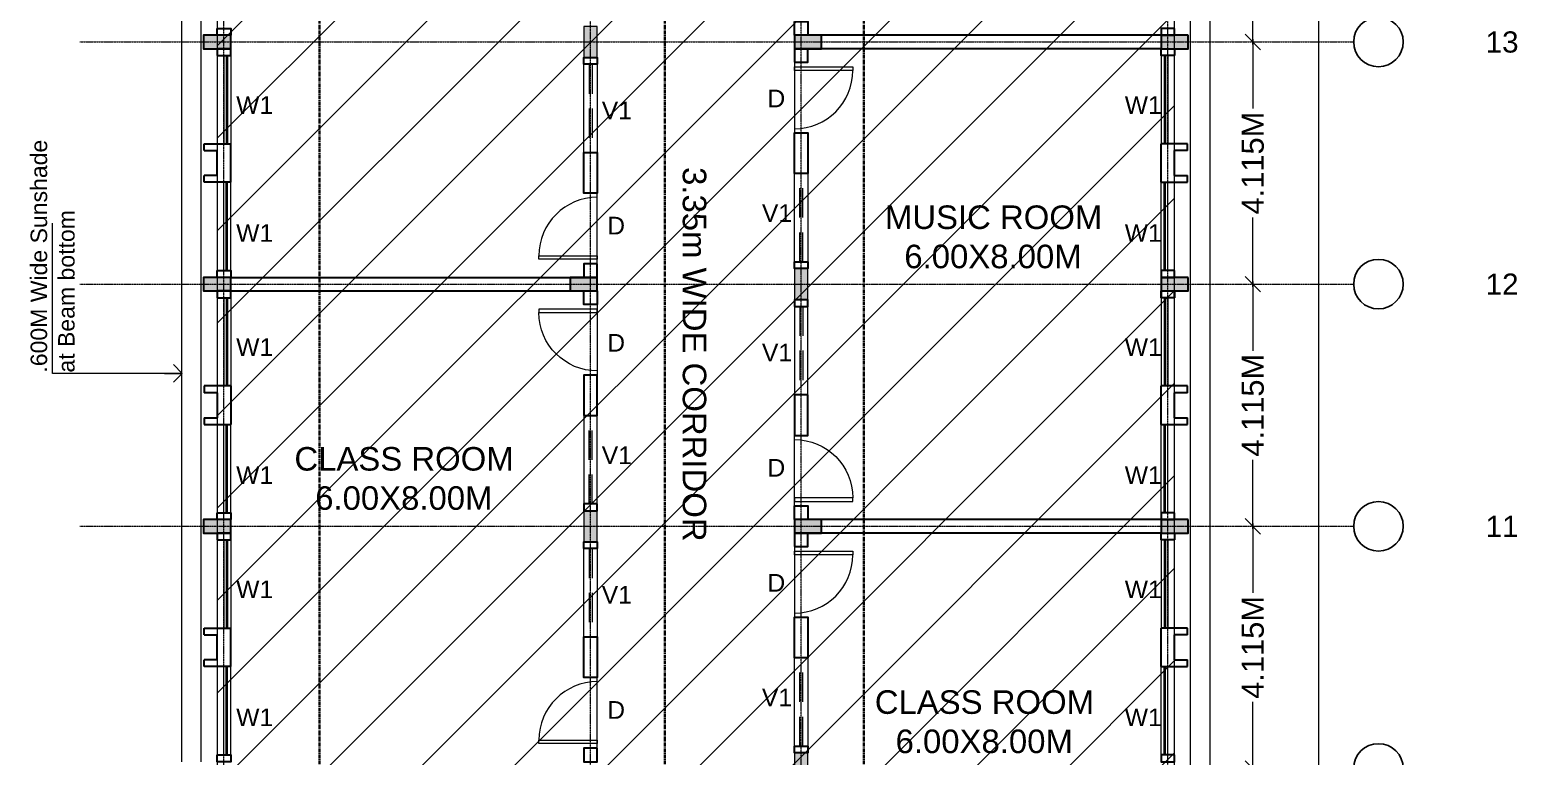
# Model space of a CAD drawing. Header units: metres. Extents: x 1545540 to 2027037, y 435419 to 693806.
# Drawn here: x 1627414 to 1652692, y 543479 to 555824 of the extents above; entities that cross this region are included whole.
import ezdxf

# ---------------------------------------------------------------- set-up
doc = ezdxf.new("R2010")
doc.units = ezdxf.units.M
doc.header["$LTSCALE"] = 1000
doc.header["$PDMODE"] = 35
doc.linetypes.add('CENTER', pattern=[2, 1.25, -0.25, 0.25, -0.25])
doc.linetypes.add('DASHED', pattern=[0.75, 0.5, -0.25])
doc.layers.get('Defpoints').update_dxf_attribs({"lineweight": 18})
for name, color, linetype, lineweight in [('- WALL', 7, 'Continuous', 30), ('Col-Hatch', 9, 'Continuous', 13), ('coloum hatch', 254, 'Continuous', 9), ('Column', 252, 'Continuous', 30), ('dimension', 6, 'Continuous', 13), ('Door', 54, 'Continuous', 13), ('grid', 21, 'CENTER', 15), ('gride dimen', 3, 'Continuous', 13), ('Hatch', 8, 'Continuous', 13), ('Hidden', 1, 'DASHED', 18), ('Section Line', 135, 'CENTER', 35), ('Text-1', 240, 'Continuous', 15), ('Text-Grid', 1, 'Continuous', 25), ('Ventilator', 6, 'DASHED', 18), ('Wall', 7, 'Continuous', 30), ('Window', 150, 'Continuous', 15), ('Window-Wall', 7, 'Continuous', 18)]:
    doc.layers.add(name, color=color, linetype=linetype, lineweight=lineweight)
doc.layers.add('text', color=7, linetype='Continuous')
doc.styles.add('dim-stylus bt', font='arial.ttf')
doc.styles.add('L120', font='simplex.shx', dxfattribs={"height": 1})
doc.dimstyles.new('1      100 (big)', dxfattribs={"dimscale": 75, "dimtxt": 5, "dimasz": 3.5, "dimexe": 1.5, "dimexo": 2, "dimgap": 1, "dimtad": 0, "dimdec": 3, "dimlfac": 0.001, "dimzin": 0, "dimdsep": 46, "dimtxsty": 'dim-stylus bt', "dimblk": 'OBLIQUE', "dimcen": 0, "dimdle": 0.6, "dimclrd": 256, "dimclre": 7, "dimclrt": 256, "dimadec": 0, "dimazin": 0, "dimtfac": 0.7, "dimtdec": 3, "dimtofl": 0, "dimtmove": 1, "dimatfit": 3, "dimldrblk": 'OPEN90', "dimfxl": 0, "dimtolj": 1, "dimtzin": 0, "dimlwd": 15, "dimlwe": 15, "dimarcsym": 0})

# ---------------------------------------------------------------- blocks, each defined once
blk = doc.blocks.new('_Oblique')
at = {"color": 0, "linetype": 'ByBlock', "lineweight": -2}
blk.add_line((-0.5, -0.5), (0.5, 0.5), dxfattribs=at)
blk = doc.blocks.new('*D241')
at = {"layer": 'Defpoints', "color": 0, "ltscale": 50, "transparency": 16777216}
for p in [(1648199, 547386), (1648199, 547386), (1648199, 543271)]:
    blk.add_point(p, dxfattribs=at)
at = {"layer": 'gride dimen', "color": 7, "lineweight": 15, "ltscale": 50, "transparency": 16777216}
for p, q in [((1648049, 547386), (1648086, 547386)), ((1648049, 543271), (1648086, 543271))]:
    blk.add_line(p, q, dxfattribs=at)
at = {"layer": 'gride dimen', "lineweight": 15, "ltscale": 50, "transparency": 16777216}
for p, q in [((1648199, 547431), (1648199, 546254)), ((1648199, 543226), (1648199, 544403))]:
    blk.add_line(p, q, dxfattribs=at)
at = {"layer": 'gride dimen', "lineweight": 15, "ltscale": 50, "transparency": 16777216, "xscale": 262.5, "yscale": 262.5, "zscale": 262.5}
for p, rotation in [((1648199, 547386), 90), ((1648199, 543271), 270)]:
    blk.add_blockref('_Oblique', p, dxfattribs=dict(at, rotation=rotation))
at = {"layer": 'gride dimen', "ltscale": 50, "transparency": 16777216, "insert": (1648199, 545328), "char_height": 375, "attachment_point": 5, "rotation": 90, "style": 'dim-stylus bt'}
blk.add_mtext('\\A1;4.115M', dxfattribs=at)
blk = doc.blocks.new('_Open90')
at = {"color": 0, "linetype": 'ByBlock', "lineweight": -2}
for p, q in [((0, 0), (-1, 0)), ((-0.5, 0.5), (0, 0)), ((0, 0), (-0.5, -0.5))]:
    blk.add_line(p, q, dxfattribs=at)
blk = doc.blocks.new('*D242')
at = {"layer": 'Defpoints', "color": 0, "ltscale": 50, "transparency": 16777216}
for p in [(1648199, 551501), (1648199, 551501), (1648199, 547386)]:
    blk.add_point(p, dxfattribs=at)
at = {"layer": 'gride dimen', "color": 7, "lineweight": 15, "ltscale": 50, "transparency": 16777216}
for p, q in [((1648049, 551501), (1648086, 551501)), ((1648049, 547386), (1648086, 547386))]:
    blk.add_line(p, q, dxfattribs=at)
at = {"layer": 'gride dimen', "lineweight": 15, "ltscale": 50, "transparency": 16777216}
for p, q in [((1648199, 551546), (1648199, 550369)), ((1648199, 547341), (1648199, 548518))]:
    blk.add_line(p, q, dxfattribs=at)
at = {"layer": 'gride dimen', "lineweight": 15, "ltscale": 50, "transparency": 16777216, "xscale": 262.5, "yscale": 262.5, "zscale": 262.5}
for p, rotation in [((1648199, 551501), 90), ((1648199, 547386), 270)]:
    blk.add_blockref('_Oblique', p, dxfattribs=dict(at, rotation=rotation))
at = {"layer": 'gride dimen', "ltscale": 50, "transparency": 16777216, "insert": (1648199, 549443), "char_height": 375, "attachment_point": 5, "rotation": 90, "style": 'dim-stylus bt'}
blk.add_mtext('\\A1;4.115M', dxfattribs=at)
blk = doc.blocks.new('*D243')
at = {"layer": 'Defpoints', "color": 0, "ltscale": 50, "transparency": 16777216}
for p in [(1648199, 555616), (1648199, 555616), (1648199, 551501)]:
    blk.add_point(p, dxfattribs=at)
at = {"layer": 'gride dimen', "color": 7, "lineweight": 15, "ltscale": 50, "transparency": 16777216}
for p, q in [((1648049, 555616), (1648086, 555616)), ((1648049, 551501), (1648086, 551501))]:
    blk.add_line(p, q, dxfattribs=at)
at = {"layer": 'gride dimen', "lineweight": 15, "ltscale": 50, "transparency": 16777216}
for p, q in [((1648199, 555661), (1648199, 554484)), ((1648199, 551456), (1648199, 552633))]:
    blk.add_line(p, q, dxfattribs=at)
at = {"layer": 'gride dimen', "lineweight": 15, "ltscale": 50, "transparency": 16777216, "xscale": 262.5, "yscale": 262.5, "zscale": 262.5}
for p, rotation in [((1648199, 555616), 90), ((1648199, 551501), 270)]:
    blk.add_blockref('_Oblique', p, dxfattribs=dict(at, rotation=rotation))
at = {"layer": 'gride dimen', "ltscale": 50, "transparency": 16777216, "insert": (1648199, 553558), "char_height": 375, "attachment_point": 5, "rotation": 90, "style": 'dim-stylus bt'}
blk.add_mtext('\\A1;4.115M', dxfattribs=at)
blk = doc.blocks.new('*D244')
at = {"layer": 'Defpoints', "color": 0, "ltscale": 50, "transparency": 16777216}
for p in [(1648199, 559731), (1648215, 559731), (1648199, 555616)]:
    blk.add_point(p, dxfattribs=at)
at = {"layer": 'gride dimen', "color": 7, "lineweight": 15, "ltscale": 50, "transparency": 16777216}
for p, q in [((1648065, 559731), (1648086, 559731)), ((1648049, 555616), (1648086, 555616))]:
    blk.add_line(p, q, dxfattribs=at)
at = {"layer": 'gride dimen', "lineweight": 15, "ltscale": 50, "transparency": 16777216}
for p, q in [((1648199, 559776), (1648199, 558599)), ((1648199, 555571), (1648199, 556748))]:
    blk.add_line(p, q, dxfattribs=at)
at = {"layer": 'gride dimen', "lineweight": 15, "ltscale": 50, "transparency": 16777216, "xscale": 262.5, "yscale": 262.5, "zscale": 262.5}
for p, rotation in [((1648199, 559731), 90), ((1648199, 555616), 270)]:
    blk.add_blockref('_Oblique', p, dxfattribs=dict(at, rotation=rotation))
at = {"layer": 'gride dimen', "ltscale": 50, "transparency": 16777216, "insert": (1648199, 557673), "char_height": 375, "attachment_point": 5, "rotation": 90, "style": 'dim-stylus bt'}
blk.add_mtext('\\A1;4.115M', dxfattribs=at)
blk = doc.blocks.new('CC')
at = {"layer": 'Col-Hatch', "ltscale": 0.05}
blk.add_hatch(color=256, dxfattribs=at).paths.add_polyline_path([(4078.606, 341.328), (4078.606, 341.098), (4079.066, 341.098), (4079.066, 341.328)])
at = {"layer": 'Column'}
blk.add_lwpolyline([(4078.606, 341.328), (4079.066, 341.328), (4079.066, 341.098), (4078.606, 341.098)], close=True, dxfattribs=at)
blk = doc.blocks.new('*D224')
at = {"layer": 'Defpoints', "color": 0, "ltscale": 50, "transparency": 16777216}
for p in [(1647099, 573721), (1649312, 573721), (1647099, 505851)]:
    blk.add_point(p, dxfattribs=at)
at = {"layer": 'dimension', "color": 7, "lineweight": 15, "ltscale": 50, "transparency": 16777216}
for p, q in [((1647249, 573721), (1649424, 573721)), ((1647249, 505851), (1649424, 505851))]:
    blk.add_line(p, q, dxfattribs=at)
at = {"layer": 'dimension', "lineweight": 15, "ltscale": 50, "transparency": 16777216}
for p, q in [((1649312, 573766), (1649312, 541049)), ((1649312, 505806), (1649312, 538523))]:
    blk.add_line(p, q, dxfattribs=at)
at = {"layer": 'dimension', "lineweight": 15, "ltscale": 50, "transparency": 16777216, "xscale": 300, "yscale": 300, "zscale": 300}
for p, rotation in [((1649312, 573721), 90), ((1649312, 505851), 270)]:
    blk.add_blockref('_Oblique', p, dxfattribs=dict(at, rotation=rotation))
at = {"layer": 'dimension', "ltscale": 50, "transparency": 16777216, "insert": (1649312, 539786), "char_height": 450, "attachment_point": 5, "rotation": 90, "style": 'dim-stylus bt'}
blk.add_mtext('\\A1;67.870M', dxfattribs=at)
blk = doc.blocks.new('DFG')
at = {"layer": 'Col-Hatch', "ltscale": 0.05}
blk.add_hatch(color=256, dxfattribs=at).paths.add_polyline_path([(3557.561, -332.074), (3557.561, -332.304), (3557.031, -332.304), (3557.031, -332.074)])
blk.add_lwpolyline([(3557.561, -332.074), (3557.561, -332.304), (3557.031, -332.304), (3557.031, -332.074), (3557.561, -332.074)], dxfattribs=at)
blk = doc.blocks.new('D1')
at = {"layer": 'Door', "ltscale": 0.05}
blk.add_line((1615726, 654826), (1615726, 656026), dxfattribs=at)
blk.add_lwpolyline([(1615726, 654904), (1614735, 654904), (1614735, 654964), (1615726, 654964), (1615726, 654904)], dxfattribs=at)
blk.add_arc((1615726, 654964), 992, 90, 180, dxfattribs=at)

msp = doc.modelspace()

# ---------------------------------------------------------------- hatches: boundary and pattern name
at = {"layer": 'Hatch', "ltscale": 0.05}
h = msp.add_hatch(dxfattribs=at)
h.set_pattern_fill('ANSI31', color=256, scale=350, style=0)
h.set_pattern_definition([(45, (223261.5, -345748), (-785.7724, 785.7724), [])])
h.paths.add_polyline_path([(1630598.7281, 543155.9931), (1635688.728, 543155.9931), (1635688.728, 535155.9932), (1630598.7281, 535155.9932), (1630598.7281, 509965.9937), (1636828.728, 509965.9937), (1636828.728, 505850.9938), (1646868.7278, 505850.9938), (1646868.7278, 563960.9927), (1642904, 563960.9927), (1642904.2274, 564010), (1642904.2274, 566660.9926), (1644448.7279, 566660.9926), (1644448.7279, 573120.9925), (1640408.7279, 573120.9925), (1640408.728, 569020.9926), (1637058.728, 569020.9925), (1637058.728, 573120.9925), (1633018.7281, 573120.9925), (1633018.7281, 566660.9926), (1634563.2281, 566660.9926), (1634563.2281, 563960.9927), (1630598.7281, 563960.9927)])

# ---------------------------------------------------------------- linework, layer by layer
at = {"layer": '- WALL', "ltscale": 0.05}
for p, q in [((1646638.7278, 555730.9928), (1640638.7279, 555730.9928)), ((1646638.7278, 555500.9928), (1640638.7279, 555500.9928)), ((1646638.7278, 547500.993), (1640638.7279, 547500.993)), ((1646638.7278, 547270.993), (1640638.7279, 547270.993))]:
    msp.add_line(p, q, dxfattribs=at)
at = {"layer": '- WALL'}
for p, q in [((1630378.7281, 553770.9929), (1630378.7281, 553885.9929)), ((1630378.7281, 553885.9929), (1630828.7281, 553885.9929)), ((1630828.7281, 553230.9929), (1630828.7281, 553885.9929)), ((1646638.7278, 553230.9929), (1646638.7278, 553885.9929)), ((1647088.7278, 553885.9929), (1646638.7278, 553885.9929)), ((1647088.7278, 553770.9929), (1647088.7278, 553885.9929)), ((1630378.7281, 553770.9929), (1630598.7281, 553770.9929)), ((1630598.7281, 553345.9929), (1630598.7281, 553770.9929)), ((1646868.7278, 553345.9929), (1646868.7278, 553770.9929)), ((1647088.7278, 553770.9929), (1646868.7278, 553770.9929)), ((1630378.7281, 553230.9929), (1630378.7281, 553345.9929)), ((1630598.7281, 553345.9929), (1630378.7281, 553345.9929)), ((1646868.7278, 553345.9929), (1647088.7278, 553345.9929)), ((1647088.7278, 553230.9929), (1647088.7278, 553345.9929)), ((1630828.7281, 553230.9929), (1630378.7281, 553230.9929)), ((1646638.7278, 553230.9929), (1647088.7278, 553230.9929)), ((1630828.7281, 551615.9929), (1636828.728, 551615.9929)), ((1630828.7281, 551385.9929), (1636828.728, 551385.9929)), ((1646638.7278, 551385.9929), (1646638.7278, 551270.9929)), ((1646868.7278, 551270.9929), (1646868.7278, 551385.9929)), ((1630378.7281, 549770.993), (1630378.7281, 549655.993)), ((1630828.7281, 549770.993), (1630378.7281, 549770.993)), ((1630598.7281, 549655.993), (1630378.7281, 549655.993)), ((1630598.7281, 549655.993), (1630598.7281, 549230.993)), ((1630828.7281, 549770.993), (1630828.7281, 549115.993)), ((1646638.7278, 549115.993), (1646638.7278, 549770.993)), ((1647088.7278, 549770.993), (1646638.7278, 549770.993)), ((1646868.7278, 549230.993), (1646868.7278, 549655.993)), ((1647088.7278, 549655.993), (1646868.7278, 549655.993)), ((1647088.7278, 549655.993), (1647088.7278, 549770.993)), ((1630378.7281, 549230.993), (1630378.7281, 549115.993)), ((1630378.7281, 549230.993), (1630598.7281, 549230.993)), ((1630378.7281, 549115.993), (1630828.7281, 549115.993)), ((1646638.7278, 549115.993), (1647088.7278, 549115.993)), ((1646868.7278, 549230.993), (1647088.7278, 549230.993)), ((1647088.7278, 549115.993), (1647088.7278, 549230.993)), ((1630378.7281, 545540.993), (1630378.7281, 545655.993)), ((1630378.7281, 545655.993), (1630828.7281, 545655.993)), ((1630378.7281, 545540.993), (1630598.7281, 545540.993)), ((1630598.7281, 545115.993), (1630598.7281, 545540.993)), ((1630828.7281, 545000.993), (1630828.7281, 545655.993)), ((1646638.7278, 545000.993), (1646638.7278, 545655.993)), ((1647088.7278, 545655.993), (1646638.7278, 545655.993)), ((1646868.7278, 545115.993), (1646868.7278, 545540.993)), ((1647088.7278, 545540.993), (1646868.7278, 545540.993)), ((1647088.7278, 545540.993), (1647088.7278, 545655.993)), ((1630378.7281, 545000.993), (1630378.7281, 545115.993)), ((1630598.7281, 545115.993), (1630378.7281, 545115.993)), ((1630828.7281, 545000.993), (1630378.7281, 545000.993)), ((1646638.7278, 545000.993), (1647088.7278, 545000.993)), ((1646868.7278, 545115.993), (1647088.7278, 545115.993)), ((1647088.7278, 545000.993), (1647088.7278, 545115.993))]:
    msp.add_line(p, q, dxfattribs=at)
for points in [[(1640408.7278, 555960.9927), (1640638.7278, 555960.9927), (1640638.7278, 555730.9927), (1640408.7278, 555730.9927)], [(1630598.7281, 555845.9928), (1630828.7281, 555845.9928), (1630828.7281, 555730.9928), (1630598.7281, 555730.9928)], [(1646868.7278, 555845.9928), (1646638.7278, 555845.9928), (1646638.7278, 555730.9928), (1646868.7278, 555730.9928)], [(1630598.7281, 555385.9929), (1630828.7281, 555385.9929), (1630828.7281, 555500.9928), (1630598.7281, 555500.9928)], [(1640408.7278, 555270.993), (1640638.7278, 555270.993), (1640638.7278, 555500.993), (1640408.7278, 555500.993)], [(1646868.7278, 555385.9928), (1646638.7278, 555385.9928), (1646638.7278, 555500.9928), (1646868.7278, 555500.9928)], [(1637058.7282, 555235.9927), (1636828.728, 555235.9927), (1636828.728, 555350.9928), (1637058.7282, 555350.9928)], [(1640638.7279, 553380.993), (1640408.7279, 553380.993), (1640408.7279, 554070.9931), (1640638.7279, 554070.9931)], [(1636828.728, 553735.9927), (1637058.728, 553735.9927), (1637058.728, 553045.9927), (1636828.728, 553045.9927)], [(1637058.7281, 551845.9927), (1636828.7281, 551845.9927), (1636828.7281, 551615.9927), (1637058.7281, 551615.9927)], [(1640408.7278, 551880.993), (1640638.7279, 551880.993), (1640638.7279, 551765.9929), (1640408.7278, 551765.9929)], [(1630598.7281, 551730.9929), (1630828.7281, 551730.9929), (1630828.7281, 551615.9929), (1630598.7281, 551615.9929)], [(1646868.7278, 551730.9929), (1646638.7278, 551730.9929), (1646638.7278, 551615.9929), (1646868.7278, 551615.9929)], [(1630598.7281, 551270.9929), (1630828.7281, 551270.9929), (1630828.7281, 551385.9929), (1630598.7281, 551385.9929)], [(1637058.7281, 551155.9931), (1636828.7281, 551155.9931), (1636828.7281, 551385.9931), (1637058.7281, 551385.9931)], [(1646868.7278, 551270.9929), (1646638.7278, 551270.9929), (1646638.7278, 551385.9929), (1646868.7278, 551385.9929)], [(1640408.7278, 551120.9928), (1640638.7279, 551120.9928), (1640638.7279, 551235.9929), (1640408.7278, 551235.9929)], [(1636828.7281, 549265.9932), (1637058.7281, 549265.9932), (1637058.7281, 549955.993), (1636828.7281, 549955.993)], [(1640638.7279, 549620.9928), (1640408.7279, 549620.9928), (1640408.7279, 548930.9928), (1640638.7279, 548930.9928)], [(1630598.7281, 547615.993), (1630828.7281, 547615.993), (1630828.7281, 547500.993), (1630598.7281, 547500.993)], [(1637058.7282, 547765.9931), (1636828.728, 547765.9931), (1636828.728, 547650.993), (1637058.7282, 547650.993)], [(1640408.7278, 547730.9928), (1640638.7278, 547730.9928), (1640638.7278, 547500.9928), (1640408.7278, 547500.9928)], [(1646868.7278, 547615.993), (1646638.7278, 547615.993), (1646638.7278, 547500.993), (1646868.7278, 547500.993)], [(1630598.7281, 547155.993), (1630828.7281, 547155.993), (1630828.7281, 547270.993), (1630598.7281, 547270.993)], [(1630598.7281, 547155.993), (1630828.7281, 547155.993), (1630828.7281, 547270.993), (1630598.7281, 547270.993)], [(1640408.7278, 547040.9932), (1640638.7278, 547040.9932), (1640638.7278, 547270.9932), (1640408.7278, 547270.9932)], [(1646868.7278, 547155.993), (1646638.7278, 547155.993), (1646638.7278, 547270.993), (1646868.7278, 547270.993)], [(1637058.7282, 547005.9929), (1636828.728, 547005.9929), (1636828.728, 547120.993), (1637058.7282, 547120.993)], [(1640638.7279, 545150.9932), (1640408.7279, 545150.9932), (1640408.7279, 545840.9933), (1640638.7279, 545840.9933)], [(1636828.728, 545505.9929), (1637058.728, 545505.9929), (1637058.728, 544815.9928), (1636828.728, 544815.9928)], [(1630598.7281, 543500.9931), (1630828.7281, 543500.9931), (1630828.7281, 543385.9931), (1630598.7281, 543385.9931)], [(1637058.7281, 543615.9929), (1636828.7281, 543615.9929), (1636828.7281, 543385.9929), (1637058.7281, 543385.9929)], [(1640408.7278, 543650.9932), (1640638.7279, 543650.9932), (1640638.7279, 543535.9931), (1640408.7278, 543535.9931)], [(1646868.7278, 543500.9931), (1646638.7278, 543500.9931), (1646638.7278, 543385.9931), (1646868.7278, 543385.9931)]]:
    msp.add_lwpolyline(points, close=True, dxfattribs=at)
at = {"layer": 'grid', "ltscale": 0.01}
for p, q in [((1630713.7281, 505697.7037), (1630713.7281, 576580.0684)), ((1636943.728, 505742.5033), (1636943.728, 576580.0684)), ((1640523.7279, 505737.7037), (1640523.7279, 576580.0684)), ((1646753.7278, 505467.7037), (1646753.7278, 576580.0684)), ((1628265.682, 555615.9929), (1649912.3508, 555615.9929)), ((1628265.682, 551500.9929), (1649912.3508, 551500.9929)), ((1628265.682, 547385.993), (1649912.3508, 547385.993))]:
    msp.add_line(p, q, dxfattribs=at)
at = {"layer": 'Hatch', "ltscale": 0.05}
msp.add_lwpolyline([(1630598.7281, 543155.9931), (1635688.728, 543155.9931), (1635688.728, 535155.9932), (1630598.7281, 535155.9932), (1630598.7281, 509965.9937), (1636828.728, 509965.9937), (1636828.728, 505850.9938), (1646868.7278, 505850.9938), (1646868.7278, 563960.9927), (1642904, 563960.9927), (1642904.2274, 564010), (1642904.2274, 566660.9926), (1644448.7279, 566660.9926), (1644448.7279, 573120.9925), (1640408.7279, 573120.9925), (1640408.728, 569020.9926), (1637058.728, 569020.9926), (1637058.728, 573120.9925), (1633018.7281, 573120.9925), (1633018.7281, 566660.9926), (1634563.2281, 566660.9926), (1634563.2281, 563960.9927), (1630598.7281, 563960.9927), (1630598.7281, 543155.9931)], dxfattribs=at)
at = {"layer": 'Hidden', "color": 1, "ltscale": 0.005}
for p, q in [((1647468.7278, 563730.9927), (1647468.7278, 506080.9938)), ((1629998.7281, 543385.9931), (1629998.7281, 559615.9928))]:
    msp.add_line(p, q, dxfattribs=at)
at = {"layer": 'Section Line', "ltscale": 0.05}
for p, q in [((1632339.4256, 503841.6133), (1632339.4256, 578122.03)), ((1638204.728, 503841.6133), (1638204.728, 578122.03)), ((1641588.2793, 503841.6133), (1641588.2793, 578122.03))]:
    msp.add_line(p, q, dxfattribs=at)
at = {"layer": 'Text-Grid'}
for centre in [(1650333.3626, 555615.9929), (1650333.3626, 551500.9929), (1650333.3626, 547385.993), (1650333.3626, 543270.9931)]:
    msp.add_circle(centre, 421.0118, dxfattribs=at)
at = {"layer": 'Ventilator'}
for p, q in [((1636918.7282, 555235.9927), (1636918.7282, 553735.9926)), ((1636968.7282, 555235.9927), (1636968.7282, 553735.9926)), ((1640498.7278, 551880.993), (1640498.7278, 553380.9931)), ((1640548.7278, 551880.993), (1640548.7278, 553380.9931)), ((1640498.7278, 551120.9928), (1640498.7278, 549620.9927)), ((1640548.7278, 551120.9928), (1640548.7278, 549620.9927)), ((1636918.7281, 547765.9931), (1636918.7281, 549265.9932)), ((1636968.7282, 547765.9931), (1636968.7282, 549265.9932)), ((1636918.7281, 547005.9929), (1636918.7281, 545505.9928)), ((1636968.7282, 547005.9929), (1636968.7282, 545505.9928)), ((1640498.7278, 543650.9932), (1640498.7278, 545150.9933)), ((1640548.7278, 543650.9932), (1640548.7278, 545150.9933))]:
    msp.add_line(p, q, dxfattribs=at)
at = {"layer": 'Wall'}
for p, q in [((1636828.7281, 553735.9926), (1637058.7282, 553735.9926)), ((1640638.7278, 553380.9931), (1640408.7278, 553380.9931)), ((1640638.7278, 549620.9927), (1640408.7278, 549620.9927)), ((1636828.7281, 545505.9928), (1637058.7282, 545505.9928)), ((1640638.7278, 545150.9933), (1640408.7278, 545150.9933))]:
    msp.add_line(p, q, dxfattribs=at)
at = {"layer": 'Window', "ltscale": 0.05}
for p, q in [((1630753.143, 555385.9929), (1630753.143, 553885.9929)), ((1630775.6903, 555385.9929), (1630775.6903, 553885.9929)), ((1646691.7657, 555385.9928), (1646691.7657, 553885.9929)), ((1646714.3129, 555385.9928), (1646714.3129, 553885.9929)), ((1630753.143, 551730.9929), (1630753.143, 553230.9929)), ((1630775.6903, 551730.9929), (1630775.6903, 553230.9929)), ((1646691.7657, 551730.9929), (1646691.7657, 553230.9929)), ((1646714.3129, 551730.9929), (1646714.3129, 553230.9929)), ((1630753.143, 551270.9929), (1630753.143, 549770.993)), ((1630775.6903, 551270.9929), (1630775.6903, 549770.993)), ((1646691.7657, 551270.9929), (1646691.7657, 549770.993)), ((1646714.3129, 551270.9929), (1646714.3129, 549770.993)), ((1630753.143, 547615.993), (1630753.143, 549115.993)), ((1630775.6903, 547615.993), (1630775.6903, 549115.993)), ((1646691.7657, 547615.993), (1646691.7657, 549115.993)), ((1646714.3129, 547615.993), (1646714.3129, 549115.993)), ((1630753.143, 547155.993), (1630753.143, 545655.993)), ((1630775.6903, 547155.993), (1630775.6903, 545655.993)), ((1646691.7657, 547155.993), (1646691.7657, 545655.993)), ((1646714.3129, 547155.993), (1646714.3129, 545655.993)), ((1630753.143, 543500.9931), (1630753.143, 545000.993)), ((1630775.6903, 543500.9931), (1630775.6903, 545000.993)), ((1646691.7657, 543500.9931), (1646691.7657, 545000.993)), ((1646714.3129, 543500.9931), (1646714.3129, 545000.993))]:
    msp.add_line(p, q, dxfattribs=at)
at = {"layer": 'Window-Wall'}
for p, q in [((1647138.7278, 506080.9938), (1647138.7278, 563730.9927)), ((1630328.7281, 543385.9931), (1630328.7281, 559615.9928)), ((1630713.7281, 555385.9929), (1630713.7281, 553885.9929)), ((1630828.7281, 555385.9929), (1630828.7281, 553885.9929)), ((1646638.7278, 555385.9928), (1646638.7278, 553885.9929)), ((1646753.7278, 555385.9928), (1646753.7278, 553885.9929)), ((1636828.7281, 553735.9926), (1636828.7281, 555235.9927)), ((1637058.7282, 555235.9927), (1637058.7282, 553735.9926)), ((1640408.7278, 551880.993), (1640408.7278, 553380.9931)), ((1640638.7278, 553380.9931), (1640638.7278, 551880.993)), ((1630713.7281, 551730.9929), (1630713.7281, 553230.9929)), ((1630828.7281, 551730.9929), (1630828.7281, 553230.9929)), ((1646638.7278, 551730.9929), (1646638.7278, 553230.9929)), ((1646753.7278, 551730.9929), (1646753.7278, 553230.9929)), ((1630713.7281, 551270.9929), (1630713.7281, 549770.993)), ((1630828.7281, 551270.9929), (1630828.7281, 549770.993)), ((1640408.7278, 551120.9928), (1640408.7278, 549620.9927)), ((1640638.7278, 549620.9927), (1640638.7278, 551120.9928)), ((1646638.7278, 551270.9929), (1646638.7278, 549770.993)), ((1646753.7278, 551270.9929), (1646753.7278, 549770.993)), ((1630713.7281, 547615.993), (1630713.7281, 549115.993)), ((1630828.7281, 547615.993), (1630828.7281, 549115.993)), ((1636828.7281, 549265.9932), (1636828.7281, 547765.9931)), ((1637058.7282, 547765.9931), (1637058.7282, 549265.9932)), ((1646638.7278, 547615.993), (1646638.7278, 549115.993)), ((1646753.7278, 547615.993), (1646753.7278, 549115.993)), ((1630713.7281, 547155.993), (1630713.7281, 545655.993)), ((1630828.7281, 547155.993), (1630828.7281, 545655.993)), ((1646638.7278, 547155.993), (1646638.7278, 545655.993)), ((1646753.7278, 547155.993), (1646753.7278, 545655.993)), ((1636828.7281, 545505.9928), (1636828.7281, 547005.9929)), ((1637058.7282, 547005.9929), (1637058.7282, 545505.9928)), ((1630713.7281, 543500.9931), (1630713.7281, 545000.993)), ((1630828.7281, 543500.9931), (1630828.7281, 545000.993)), ((1640408.7278, 543650.9932), (1640408.7278, 545150.9933)), ((1640638.7278, 545150.9933), (1640638.7278, 543650.9932)), ((1646638.7278, 543500.9931), (1646638.7278, 545000.993)), ((1646753.7278, 543500.9931), (1646753.7278, 545000.993))]:
    msp.add_line(p, q, dxfattribs=at)

# ---------------------------------------------------------------- block references
at = {"layer": 'coloum hatch', "xscale": -999.9999814325156, "yscale": 999.9999814325156, "zscale": 999.9999814325156, "rotation": 90}
for p in [(1304754.8496, 4112912.1253), (1308334.8495, 4108797.1254), (1304754.8496, 4104682.1255), (1308334.8495, 4100567.1256)]:
    msp.add_blockref('DFG', p, dxfattribs=at)
at = {"layer": 'coloum hatch', "ltscale": 0.05, "xscale": -999.9999814325156, "yscale": 999.9999814325156, "zscale": 999.9999814325156}
for p in [(5709434.6722, 214402.8903), (5719474.6721, 214402.8903), (5725704.6719, 214402.8903), (5709434.6722, 210287.8904), (5715664.6721, 210287.8904), (5725704.6719, 210287.8904), (5709434.6722, 206172.8905), (5719474.6721, 206172.8905), (5725704.6719, 206172.8905)]:
    msp.add_blockref('CC', p, dxfattribs=at)
at = {"layer": 'Door', "ltscale": 0.05, "rotation": 180}
for p in [(3256134.8365, 1210096.8222), (3256134.8365, 1201866.8223)]:
    msp.add_blockref('D1', p, dxfattribs=at)
at = {"layer": 'Door', "ltscale": 0.05}
for p in [(21332.6194, -102979.8364), (21332.6194, -111209.8362)]:
    msp.add_blockref('D1', p, dxfattribs=at)
at = {"layer": 'Door', "ltscale": 0.05, "xscale": -1, "rotation": 180}
msp.add_blockref('D1', (21332.6194, 1205981.8223), dxfattribs=at)
at = {"layer": 'Door', "ltscale": 0.05, "xscale": -1}
msp.add_blockref('D1', (3256134.8365, -107094.8363), dxfattribs=at)

# ---------------------------------------------------------------- texts
at = {"layer": 'text', "attachment_point": 1, "style": 'L120'}
for s, insert, char_height, width, rotation in [('{\\fArial|b0|i0|c0|p34;.600M Wide Sunshade\\Pat Beam bottom}', (1627428.5848, 549997.6454), 280, 6841.769914, 90.00000001), ('\\pi2526.7;{\\fArial|b0|i0|c0|p34;3.35m WIDE CORRIDOR}', (1638910.5921, 556016.7806), 399.999993, 11387.707906, 270.00000001), ('\\pi610.85;{\\fArial|b0|i0|c0|p34;MUSIC ROOM\\P\\pi941;6.00X8.00M}', (1641335.1683, 552838.0589), 399.999993, 4832.063954, 0.00000001), ('\\pi588.06;{\\fArial|b0|i0|c0|p34;CLASS ROOM\\P\\pi941;6.00X8.00M}', (1631323.0603, 548732.8906), 399.999993, 4832.063954, 0.00000001), ('\\pi588.06;{\\fArial|b0|i0|c0|p34;CLASS ROOM\\P\\pi941;6.00X8.00M}', (1641186.0347, 544598.9327), 399.999993, 4832.063954, 0.00000001)]:
    msp.add_mtext(s, dxfattribs=dict(at, insert=insert, char_height=char_height, width=width, rotation=rotation))
at = {"layer": 'Text-1', "char_height": 300, "width": 1299.406916, "attachment_point": 1, "rotation": 0.00000001, "style": 'L120'}
for s, insert in [('\\pi376.41;{\\fArial|b0|i0|c0|p34;W1}', (1630545.4745, 554694.8449)), ('\\pi432.79;{\\fArial|b0|i0|c0|p34;V1}', (1636701.502, 554603.6248)), ('\\pi525.69;{\\fArial|b0|i0|c0|p34;D}', (1639423.5617, 554805.4623)), ('\\pi376.41;{\\fArial|b0|i0|c0|p34;W1}', (1645645.3206, 554694.8451)), ('\\pi432.79;{\\fArial|b0|i0|c0|p34;V1}', (1639423.5617, 552858.1848)), ('\\pi525.69;{\\fArial|b0|i0|c0|p34;D}', (1636701.502, 552645.4233)), ('\\pi376.41;{\\fArial|b0|i0|c0|p34;W1}', (1630545.4745, 552519.8753)), ('\\pi376.41;{\\fArial|b0|i0|c0|p34;W1}', (1645645.3206, 552519.8754)), ('\\pi376.41;{\\fArial|b0|i0|c0|p34;W1}', (1630545.4745, 550579.845)), ('\\pi525.69;{\\fArial|b0|i0|c0|p34;D}', (1636701.502, 550654.0944)), ('\\pi376.41;{\\fArial|b0|i0|c0|p34;W1}', (1645645.3206, 550579.8448)), ('\\pi432.79;{\\fArial|b0|i0|c0|p34;V1}', (1639423.5617, 550488.6248)), ('\\pi432.79;{\\fArial|b0|i0|c0|p34;V1}', (1636701.502, 548743.1849)), ('\\pi376.41;{\\fArial|b0|i0|c0|p34;W1}', (1630545.4745, 548404.8753)), ('\\pi525.69;{\\fArial|b0|i0|c0|p34;D}', (1639423.5617, 548530.4233)), ('\\pi376.41;{\\fArial|b0|i0|c0|p34;W1}', (1645645.3206, 548404.8752)), ('\\pi525.69;{\\fArial|b0|i0|c0|p34;D}', (1639423.5617, 546575.4625)), ('\\pi376.41;{\\fArial|b0|i0|c0|p34;W1}', (1630545.4745, 546464.8451)), ('\\pi432.79;{\\fArial|b0|i0|c0|p34;V1}', (1636701.502, 546373.6249)), ('\\pi376.41;{\\fArial|b0|i0|c0|p34;W1}', (1645645.3206, 546464.8452)), ('\\pi432.79;{\\fArial|b0|i0|c0|p34;V1}', (1639423.5617, 544628.185)), ('\\pi376.41;{\\fArial|b0|i0|c0|p34;W1}', (1630545.4745, 544289.8754)), ('\\pi525.69;{\\fArial|b0|i0|c0|p34;D}', (1636701.502, 544415.4234)), ('\\pi376.41;{\\fArial|b0|i0|c0|p34;W1}', (1645645.3206, 544289.8756))]:
    msp.add_mtext(s, dxfattribs=dict(at, insert=insert))
at = {"layer": 'Text-Grid', "char_height": 360.000023, "width": 4832.064347, "attachment_point": 3, "rotation": 359.99999997, "style": 'L120'}
for s, insert in [('{\\fArial|b0|i0|c0|p34;13}', (1652713.8339, 555795.8409)), ('{\\fArial|b0|i0|c0|p34;12}', (1652713.8339, 551680.841)), ('{\\fArial|b0|i0|c0|p34;11}', (1652713.8339, 547565.841))]:
    msp.add_mtext(s, dxfattribs=dict(at, insert=insert))

# ---------------------------------------------------------------- dimensions: what is measured, and where the dimension line sits
at = {"layer": 'dimension', "ltscale": 50}
dim = msp.add_aligned_dim(p1=(1647098.7278, 505850.9938), p2=(1647098.7278, 573720.9925), distance=-2213.1795, dimstyle='1      100 (big)', override={"dimtxt": 6, "dimasz": 4, "dimpost": 'M\\X'}, dxfattribs=at)
dim.commit()
dim.dimension.update_dxf_attribs({"geometry": '*D224', "text_midpoint": (1649311.9073, 539785.9931)})
at = {"layer": 'gride dimen', "ltscale": 50}
for base, p1, p2, picture, middle in [((1648198.643, 559730.9928), (1648198.643, 555615.9929), (1648214.6509, 559730.9928), '*D244', (1648198.643, 557673.4928)), ((1648198.643, 555615.9929), (1648198.643, 551500.9929), (1648198.643, 555615.9929), '*D243', (1648198.643, 553558.4929)), ((1648198.643, 551500.9929), (1648198.643, 547385.993), (1648198.643, 551500.9929), '*D242', (1648198.643, 549443.493)), ((1648198.643, 547385.993), (1648198.643, 543270.9931), (1648198.643, 547385.993), '*D241', (1648198.643, 545328.493))]:
    dim = msp.add_linear_dim(base=base, p1=p1, p2=p2, angle=90, dimstyle='1      100 (big)', override={"dimpost": 'M\\X'}, dxfattribs=at)
    dim.commit()
    dim.dimension.update_dxf_attribs({"geometry": picture, "text_midpoint": middle})

# ---------------------------------------------------------------- leaders
at = {"layer": 'dimension', "ltscale": 50}
msp.add_leader([(1630005.0478, 549984.7203), (1627799.4645, 549984.7203), (1627799.4645, 552537.5581)], dimstyle='1      100 (big)', override={"dimtxt": 6, "dimasz": 4}, dxfattribs=at)

doc.saveas('drawing.dxf')
